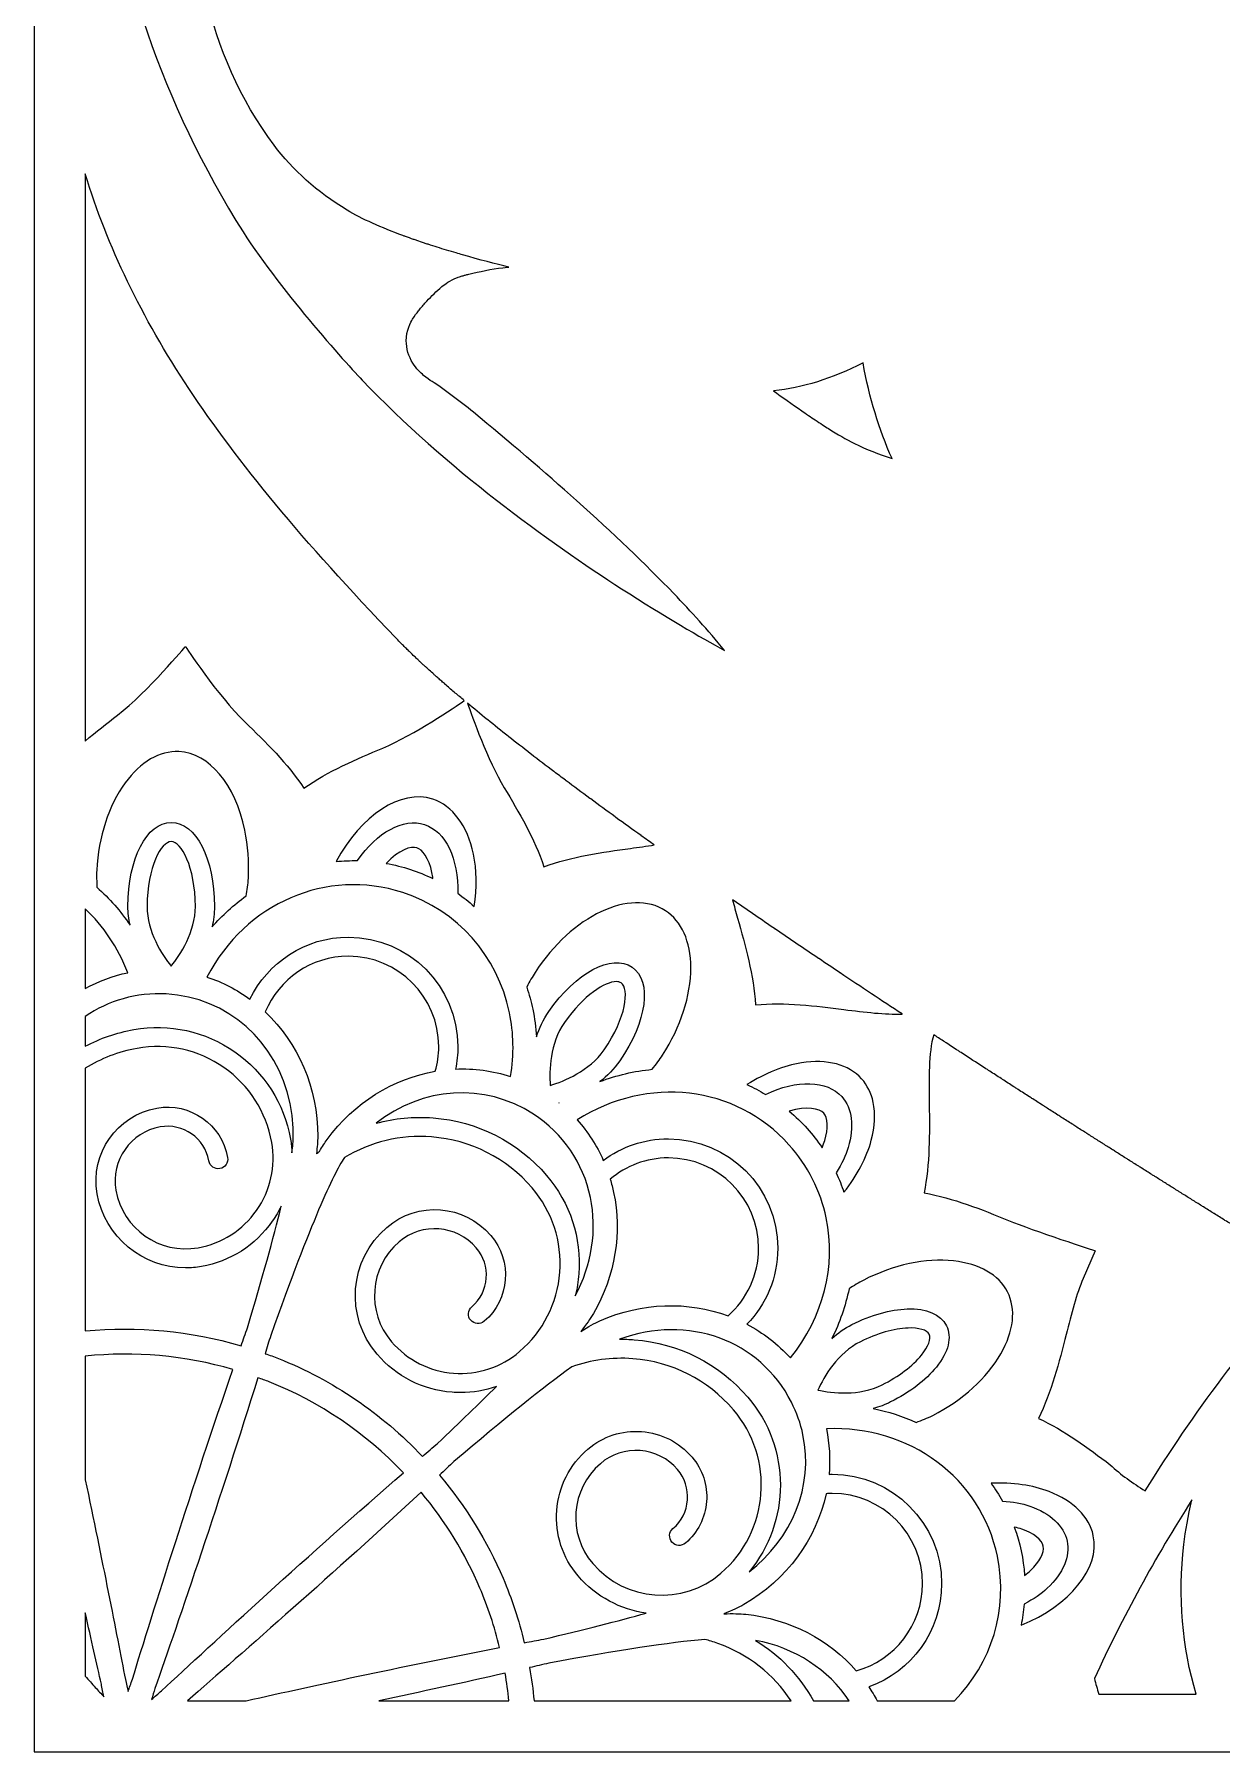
# Model space of a CAD drawing. Header units: millimetres. Extents: x 31 to 886, y -1164 to 562.
# Drawn here: x 501 to 687.4, y -581.1 to -311.6 of the extents above; entities that cross this region are included whole.
import ezdxf

# ---------------------------------------------------------------- set-up
doc = ezdxf.new("R2010")
doc.units = ezdxf.units.MM
doc.header["$MEASUREMENT"] = 0
doc.layers.add('Layer 3', color=7, linetype='Continuous')

msp = doc.modelspace()

# ---------------------------------------------------------------- linework, layer by layer
at = {"layer": 'Layer 3', "lineweight": 0}
msp.add_lwpolyline([(501, -19.87), (501, -581.1), (886.3, -581.1), (886.3, -19.87), (501, -19.87)], dxfattribs=at)
for points, knots in [([(686.3, -291.04), (679.7, -289.71), (673.32, -289.28), (667.2, -289.32), (662.44, -289.35), (657.82, -289.66), (653.38, -290.05), (653.25, -290.06), (653.12, -290.07), (653, -290.07), (652.61, -290.08), (652.21, -290.05), (651.83, -290), (652.28, -288.5), (652.75, -286.83), (652.44, -285.26), (651.08, -278.4), (648.23, -273.18), (642.59, -267.27), (641.65, -266.29), (640.47, -266.07), (639.6, -265.91), (639.3, -265.85), (639.02, -265.8), (638.84, -265.73), (638.68, -265.67), (638.51, -265.61), (638.34, -265.55), (637.72, -265.32), (636.87, -265.01), (636.55, -264.68), (630.27, -258.31), (623.5, -251.65), (615.73, -246.54), (606.03, -240.16), (597.81, -236.68), (589.07, -235.28), (586.79, -234.91), (584.46, -234.74), (582.11, -234.76), (579.09, -234.78), (576.03, -235.12), (572.95, -235.77), (563.65, -237.75), (555.89, -241.32), (549.22, -246.67), (538.39, -255.36), (531.18, -266.48), (528.37, -278.83), (524.31, -296.75), (527.95, -314.55), (538.64, -328.96), (541.53, -332.85), (545.38, -336.29), (550.1, -339.16), (552.42, -340.57), (555.51, -341.92), (558.84, -343.15), (558.99, -343.2), (559.14, -343.26), (559.29, -343.31), (559.7, -343.46), (560.11, -343.61), (560.52, -343.75), (560.7, -343.81), (560.88, -343.87), (561.05, -343.93), (561.45, -344.07), (561.84, -344.2), (562.23, -344.33), (562.43, -344.4), (562.63, -344.46), (562.83, -344.53), (563.79, -344.84), (564.74, -345.14), (565.69, -345.43), (566.21, -345.59), (566.73, -345.74), (567.25, -345.89), (567.59, -345.99), (567.92, -346.09), (568.24, -346.18), (570.91, -346.95), (573.42, -347.6), (575.5, -348.12), (575.43, -348.12), (575.35, -348.13), (575.28, -348.13), (573.36, -348.27), (571.58, -348.67), (569.86, -349.06), (569.86, -349.06), (569.2, -349.21), (569.2, -349.21), (569.01, -349.25), (568.84, -349.3), (568.65, -349.36), (568.58, -349.38), (568.51, -349.4), (568.44, -349.42), (568.37, -349.43), (568.27, -349.46), (568.16, -349.5), (568.16, -349.5), (567.74, -349.62), (567.74, -349.62), (567.66, -349.64), (567.46, -349.71), (567.41, -349.72), (566.86, -349.93), (566.29, -350.25), (565.93, -350.48), (565.55, -350.73), (565.26, -350.94), (565, -351.16), (564.11, -351.92), (563.37, -352.62), (562.61, -353.45), (562.21, -353.88), (561.89, -354.22), (561.5, -354.72), (561.43, -354.82), (561.36, -354.9), (561.29, -354.99), (561.02, -355.33), (560.72, -355.71), (560.37, -356.29), (560.14, -356.69), (559.37, -358.11), (559.38, -359.68), (559.39, -360.83), (559.78, -362.17), (560.41, -363.17), (560.97, -364.06), (561.61, -364.63), (562.12, -365.1), (562.61, -365.54), (563.05, -365.82), (563.46, -366.08), (563.57, -366.15), (563.67, -366.22), (563.79, -366.29), (563.79, -366.29), (564.03, -366.45), (564.03, -366.45), (564.64, -366.86), (565.21, -367.24), (565.77, -367.67), (565.77, -367.67), (566.62, -368.3), (566.62, -368.3), (567.72, -369.13), (568.86, -369.98), (569.93, -370.86), (575.63, -375.57), (581.08, -380.25), (586.14, -384.76), (591.86, -389.87), (596.85, -394.64), (601.39, -399.35), (604.11, -402.16), (606.74, -405.1), (609.36, -408.27), (605.61, -406.21), (600.05, -403.01), (593.2, -398.59), (581.9, -391.29), (565.67, -379.69), (552.48, -365.85), (549.13, -362.34), (538.31, -350.2), (532.64, -340.8), (520.18, -320.14), (513.22, -298.76), (511.95, -277.25), (511.28, -266.07), (512.21, -255.25), (514.64, -245.94), (516.62, -238.34), (517.93, -233.32), (521.16, -227.21), (524.41, -221.07), (528.03, -216.2), (532.88, -211.41), (537.91, -206.45), (542.73, -202.65), (547.62, -199.82), (557.24, -194.24), (568.08, -190.71), (580.76, -189.01), (583.79, -188.61), (586.77, -188.41), (589.65, -188.43), (590.06, -188.43), (590.47, -188.44), (590.88, -188.45), (603.27, -188.78), (614.56, -190.89), (625.4, -194.91), (638.67, -199.83), (651.13, -207.3), (662.43, -217.1), (671.04, -224.57), (678.81, -233.03), (685.55, -242.26), (693.68, -253.38), (694.25, -253.74), (694.47, -253.88), (694.79, -254.08), (695.15, -254.18), (695.51, -254.18), (695.87, -254.19), (696.24, -254.09), (696.56, -253.9), (697.29, -253.46), (708.64, -244.04), (712.82, -240.45), (722.98, -231.77), (733.1, -224.97), (742.89, -220.27), (754.59, -214.66), (766.24, -211.81), (777.51, -211.81), (777.51, -211.81), (777.55, -211.81), (777.55, -211.81), (786.39, -211.82), (793.32, -213.38), (800.03, -216.89), (812.8, -223.57), (822.44, -235.22), (827.89, -250.58), (836.3, -274.23), (836.9, -302.33), (829.59, -329.7), (829.01, -331.88), (828.45, -334.04), (827.89, -336.18), (825.54, -345.15), (823.33, -353.63), (820.17, -362.19), (816.67, -371.64), (812.37, -380.89), (808.21, -389.84), (808.21, -389.84), (808.18, -389.9), (808.18, -389.9), (808.02, -390.24), (807.86, -390.59), (807.7, -390.93), (807.76, -386.3), (807.43, -380.66), (806.12, -374.93), (805.7, -373.05), (805.08, -371.3), (804.29, -369.7), (798.73, -358.43), (791.53, -348.64), (782.91, -340.62), (755.93, -315.51), (722.52, -298.37), (686.3, -291.04)], [0, 0, 0, 0, 1, 1, 1, 2, 2, 2, 3, 3, 3, 4, 4, 4, 5, 5, 5, 6, 6, 6, 7, 7, 7, 8, 8, 8, 9, 9, 9, 10, 10, 10, 11, 11, 11, 12, 12, 12, 13, 13, 13, 14, 14, 14, 15, 15, 15, 16, 16, 16, 17, 17, 17, 18, 18, 18, 19, 19, 19, 20, 20, 20, 21, 21, 21, 22, 22, 22, 23, 23, 23, 24, 24, 24, 25, 25, 25, 26, 26, 26, 27, 27, 27, 28, 28, 28, 29, 29, 29, 30, 30, 30, 31, 31, 31, 32, 32, 32, 33, 33, 33, 34, 34, 34, 35, 35, 35, 36, 36, 36, 37, 37, 37, 38, 38, 38, 39, 39, 39, 40, 40, 40, 41, 41, 41, 42, 42, 42, 43, 43, 43, 44, 44, 44, 45, 45, 45, 46, 46, 46, 47, 47, 47, 48, 48, 48, 49, 49, 49, 50, 50, 50, 51, 51, 51, 52, 52, 52, 53, 53, 53, 54, 54, 54, 55, 55, 55, 56, 56, 56, 57, 57, 57, 58, 58, 58, 59, 59, 59, 60, 60, 60, 61, 61, 61, 62, 62, 62, 63, 63, 63, 64, 64, 64, 65, 65, 65, 66, 66, 66, 67, 67, 67, 68, 68, 68, 69, 69, 69, 70, 70, 70, 71, 71, 71, 72, 72, 72, 73, 73, 73, 74, 74, 74, 75, 75, 75, 76, 76, 76, 77, 77, 77, 78, 78, 78, 79, 79, 79, 80, 80, 80, 81, 81, 81, 82, 82, 82, 83, 83, 83, 84, 84, 84, 85, 85, 85, 86, 86, 86, 87, 87, 87, 87]), ([(509, -333.48), (512.47, -344.86), (517.83, -355.94), (525.26, -367.16), (532.97, -378.8), (542.99, -390.87), (557.75, -406.3), (557.96, -406.52), (558.17, -406.73), (558.39, -406.95), (558.45, -407.02), (558.52, -407.09), (558.59, -407.16), (558.74, -407.32), (558.9, -407.47), (559.06, -407.63), (559.13, -407.71), (559.21, -407.78), (559.28, -407.86), (559.46, -408.03), (559.63, -408.2), (559.81, -408.37), (559.87, -408.43), (559.93, -408.49), (559.99, -408.54), (560.21, -408.76), (560.44, -408.98), (560.67, -409.21), (560.77, -409.29), (560.86, -409.38), (560.96, -409.47), (561.11, -409.61), (561.26, -409.76), (561.41, -409.9), (561.52, -410), (561.64, -410.11), (561.75, -410.22), (561.89, -410.35), (562.03, -410.47), (562.17, -410.6), (562.29, -410.72), (562.41, -410.83), (562.54, -410.94), (562.7, -411.09), (562.86, -411.23), (563.01, -411.38), (563.24, -411.58), (563.48, -411.79), (563.71, -412), (563.81, -412.1), (563.92, -412.19), (564.03, -412.29), (564.2, -412.44), (564.37, -412.59), (564.54, -412.74), (564.63, -412.82), (564.73, -412.91), (564.82, -412.99), (565.01, -413.15), (565.19, -413.32), (565.38, -413.48), (565.41, -413.51), (565.44, -413.54), (565.47, -413.56), (565.94, -413.97), (566.41, -414.37), (566.89, -414.79), (566.9, -414.79), (566.91, -414.8), (566.92, -414.8), (567.15, -415), (567.38, -415.2), (567.61, -415.4), (567.66, -415.44), (567.71, -415.48), (567.76, -415.52), (568, -415.73), (568.24, -415.93), (568.48, -416.13), (568.49, -416.13), (568.49, -416.13), (568.49, -416.14), (567.06, -417.13), (560.66, -421.5), (555.7, -423.59), (551.64, -425.3), (547.08, -427.23), (543.32, -429.89), (540.79, -426.04), (537.25, -422.59), (534.09, -419.53), (529.73, -415.28), (524.71, -407.65), (524.71, -407.65), (524.71, -407.65), (518.86, -414.69), (514.04, -418.43), (512.41, -419.7), (510.68, -421.05), (509, -422.48), (509, -422.48), (509, -333.48), (509, -333.48)], [0, 0, 0, 0, 1, 1, 1, 2, 2, 2, 3, 3, 3, 4, 4, 4, 5, 5, 5, 6, 6, 6, 7, 7, 7, 8, 8, 8, 9, 9, 9, 10, 10, 10, 11, 11, 11, 12, 12, 12, 13, 13, 13, 14, 14, 14, 15, 15, 15, 16, 16, 16, 17, 17, 17, 18, 18, 18, 19, 19, 19, 20, 20, 20, 21, 21, 21, 22, 22, 22, 23, 23, 23, 24, 24, 24, 25, 25, 25, 26, 26, 26, 27, 27, 27, 28, 28, 28, 29, 29, 29, 30, 30, 30, 31, 31, 31, 32, 32, 32, 33, 33, 33, 34, 34, 34, 34]), ([(617.06, -367.53), (621.57, -367.07), (626.2, -365.62), (631.11, -363.14), (632.08, -368.6), (633.61, -373.63), (635.65, -378.13), (633.58, -377.48), (631.63, -376.71), (629.74, -375.78), (628.42, -375.13), (627.12, -374.34), (625.68, -373.45), (625.09, -373.08), (624.44, -372.66), (623.56, -372.08), (623.01, -371.71), (622.04, -371.05), (621.48, -370.66), (619.93, -369.59), (618.44, -368.52), (617.06, -367.53)], [0, 0, 0, 0, 1, 1, 1, 2, 2, 2, 3, 3, 3, 4, 4, 4, 5, 5, 5, 6, 6, 6, 7, 7, 7, 7]), ([(594.6, -439.34), (590.23, -439.94), (585.33, -440.61), (581, -442.21), (579.55, -437.84), (577.03, -433.6), (574.78, -429.83), (572.17, -425.45), (569.72, -418.65), (569, -416.56), (569, -416.56), (569, -416.56), (569, -416.56), (569.99, -417.39), (571.02, -418.24), (572.08, -419.09), (572.11, -419.12), (572.14, -419.14), (572.17, -419.16), (573.22, -420.01), (574.29, -420.87), (575.39, -421.74), (575.43, -421.77), (575.47, -421.8), (575.51, -421.83), (576.62, -422.7), (577.75, -423.58), (578.9, -424.47), (578.93, -424.5), (578.97, -424.52), (579, -424.55), (580.17, -425.45), (581.36, -426.36), (582.58, -427.28), (582.58, -427.28), (582.58, -427.29), (582.59, -427.29), (583.19, -427.74), (583.79, -428.2), (584.4, -428.65), (584.43, -428.67), (584.46, -428.69), (584.48, -428.71), (585.71, -429.63), (586.96, -430.56), (588.23, -431.49), (588.23, -431.49), (588.35, -431.58), (588.35, -431.58), (589.61, -432.51), (590.89, -433.45), (592.19, -434.39), (592.22, -434.42), (592.26, -434.44), (592.29, -434.47), (593.6, -435.42), (594.93, -436.37), (596.27, -437.33), (596.27, -437.34), (596.28, -437.34), (596.28, -437.34), (596.96, -437.83), (597.64, -438.31), (598.32, -438.8), (597.11, -438.99), (595.86, -439.16), (594.6, -439.34)], [0, 0, 0, 0, 1, 1, 1, 2, 2, 2, 3, 3, 3, 4, 4, 4, 5, 5, 5, 6, 6, 6, 7, 7, 7, 8, 8, 8, 9, 9, 9, 10, 10, 10, 11, 11, 11, 12, 12, 12, 13, 13, 13, 14, 14, 14, 15, 15, 15, 16, 16, 16, 17, 17, 17, 18, 18, 18, 19, 19, 19, 20, 20, 20, 21, 21, 21, 22, 22, 22, 22]), ([(522.49, -435.26), (518.62, -435.26), (515.7, -440.93), (515.7, -448.44), (515.7, -449.45), (515.82, -450.43), (516.02, -451.37), (514.55, -449.18), (512.81, -447.19), (510.83, -445.44), (510.79, -444.57), (510.75, -443.67), (510.8, -442.77), (511.07, -437.49), (512.66, -432.62), (515.26, -429.06), (517.68, -425.74), (520.68, -424), (523.7, -424.15), (523.7, -424.15), (523.7, -424.15), (523.7, -424.15), (528.47, -424.4), (532.53, -429.24), (534.05, -436.49), (534.56, -438.89), (534.74, -441.42), (534.61, -444.01), (534.56, -444.96), (534.42, -445.89), (534.27, -446.8), (532.3, -448.2), (530.5, -449.84), (528.9, -451.67), (529.14, -450.64), (529.28, -449.56), (529.28, -448.44), (529.28, -440.93), (526.36, -435.26), (522.49, -435.26)], [0, 0, 0, 0, 1, 1, 1, 2, 2, 2, 3, 3, 3, 4, 4, 4, 5, 5, 5, 6, 6, 6, 7, 7, 7, 8, 8, 8, 9, 9, 9, 10, 10, 10, 11, 11, 11, 12, 12, 12, 13, 13, 13, 13]), ([(569.94, -440.23), (570.45, -442.66), (570.49, -445.47), (570.06, -448.44), (569.24, -447.71), (568.37, -447.03), (567.46, -446.38), (567.61, -440.96), (565.56, -436.67), (562.25, -435.59), (558.95, -434.52), (554.77, -436.79), (551.72, -441.26), (550.59, -441.24), (549.48, -441.29), (548.38, -441.4), (552.26, -434.14), (558.54, -429.99), (563.54, -431.61), (566.67, -432.62), (569, -435.77), (569.94, -440.23)], [0, 0, 0, 0, 1, 1, 1, 2, 2, 2, 3, 3, 3, 4, 4, 4, 5, 5, 5, 6, 6, 6, 7, 7, 7, 7]), ([(522.49, -457.83), (521.07, -456.03), (518.7, -452.45), (518.7, -448.44), (518.7, -442.23), (520.95, -438.26), (522.49, -438.26), (524.04, -438.26), (526.28, -442.23), (526.28, -448.44), (526.28, -452.45), (523.92, -456.03), (522.49, -457.83)], [0, 0, 0, 0, 1, 1, 1, 2, 2, 2, 3, 3, 3, 4, 4, 4, 4]), ([(563.58, -444.08), (562.42, -443.51), (561.24, -443.03), (560.03, -442.64), (558.8, -442.24), (557.53, -441.92), (556.22, -441.69), (558.21, -439.57), (560.16, -438.94), (561.07, -439.24), (561.89, -439.5), (562.94, -440.81), (563.43, -443.14), (563.49, -443.42), (563.54, -443.74), (563.58, -444.08)], [0, 0, 0, 0, 1, 1, 1, 2, 2, 2, 3, 3, 3, 4, 4, 4, 5, 5, 5, 5]), ([(558.84, -446.28), (558.84, -446.28), (558.84, -446.28), (558.84, -446.28), (567.45, -449.09), (573.71, -456.15), (575.6, -465.15), (576.27, -468.31), (576.32, -471.66), (575.78, -475.14), (572.95, -474.22), (570.02, -473.84), (567.12, -473.97), (567.36, -472.83), (567.49, -471.65), (567.49, -470.44), (567.49, -460.97), (559.79, -453.26), (550.32, -453.26), (543.52, -453.26), (537.63, -457.24), (534.85, -463), (532.82, -461.51), (530.55, -460.33), (528.1, -459.52), (534.17, -447.92), (546.9, -442.36), (558.84, -446.28)], [0, 0, 0, 0, 1, 1, 1, 2, 2, 2, 3, 3, 3, 4, 4, 4, 5, 5, 5, 6, 6, 6, 7, 7, 7, 8, 8, 8, 9, 9, 9, 9]), ([(599.62, -471.77), (599.16, -472.48), (598.64, -473.18), (597.97, -474.01), (595.17, -474.28), (592.43, -474.93), (589.8, -475.93), (590.94, -475.04), (592.02, -473.97), (592.91, -472.68), (597.19, -466.51), (598.02, -460.19), (594.83, -457.98), (591.65, -455.78), (586.03, -458.78), (581.75, -464.95), (580.88, -466.21), (580.27, -467.56), (579.84, -468.91), (579.74, -467.45), (579.54, -466), (579.24, -464.58), (579, -463.4), (578.68, -462.24), (578.3, -461.1), (578.77, -460.19), (579.18, -459.47), (579.62, -458.8), (585.4, -449.89), (594.58, -445.55), (600.1, -449.12), (602.62, -450.76), (604.04, -453.94), (604.06, -458.05), (604.07, -462.46), (602.5, -467.33), (599.62, -471.77)], [0, 0, 0, 0, 1, 1, 1, 2, 2, 2, 3, 3, 3, 4, 4, 4, 5, 5, 5, 6, 6, 6, 7, 7, 7, 8, 8, 8, 9, 9, 9, 10, 10, 10, 11, 11, 11, 12, 12, 12, 12]), ([(617.35, -452.02), (617.36, -452.03), (617.38, -452.05), (617.4, -452.06), (619.65, -453.59), (621.89, -455.1), (624.11, -456.6), (624.12, -456.6), (624.13, -456.61), (624.14, -456.62), (625.24, -457.36), (626.34, -458.09), (627.42, -458.82), (627.45, -458.83), (627.47, -458.85), (627.49, -458.87), (630.8, -461.08), (634.06, -463.23), (637.22, -465.32), (637.23, -465.32), (637.23, -465.32), (637.24, -465.33), (634.58, -465.43), (631.39, -465.04), (628.09, -464.62), (623.72, -464.07), (618.81, -463.46), (614.22, -463.88), (613.95, -459.29), (612.61, -454.54), (611.41, -450.31), (611.13, -449.33), (610.86, -448.35), (610.6, -447.4), (611.71, -448.17), (612.82, -448.93), (613.93, -449.69), (613.97, -449.72), (614.02, -449.75), (614.06, -449.78), (615.16, -450.53), (616.25, -451.28), (617.35, -452.02)], [0, 0, 0, 0, 1, 1, 1, 2, 2, 2, 3, 3, 3, 4, 4, 4, 5, 5, 5, 6, 6, 6, 7, 7, 7, 8, 8, 8, 9, 9, 9, 10, 10, 10, 11, 11, 11, 12, 12, 12, 13, 13, 13, 14, 14, 14, 14]), ([(509, -448.83), (511.83, -451.52), (514.13, -454.9), (515.67, -458.84), (513.31, -459.34), (511.07, -460.18), (509, -461.31), (509, -461.31), (509, -448.83), (509, -448.83)], [0, 0, 0, 0, 1, 1, 1, 2, 2, 2, 3, 3, 3, 3]), ([(537.25, -464.98), (539.39, -459.87), (544.44, -456.26), (550.32, -456.26), (558.14, -456.26), (564.49, -462.62), (564.49, -470.44), (564.49, -471.78), (564.3, -473.08), (563.95, -474.32), (557.38, -475.46), (551.21, -479.19), (546.96, -485.04), (546.6, -485.54), (546.21, -486.15), (545.79, -486.88), (545.62, -487.01), (545.45, -487.15), (545.28, -487.28), (545.42, -486.21), (545.49, -485.31), (545.49, -484.56), (545.53, -476.88), (542.4, -469.84), (537.25, -464.98)], [0, 0, 0, 0, 1, 1, 1, 2, 2, 2, 3, 3, 3, 4, 4, 4, 5, 5, 5, 6, 6, 6, 7, 7, 7, 8, 8, 8, 8]), ([(584.22, -466.66), (587.22, -462.33), (590.62, -460.25), (592.36, -460.25), (592.67, -460.25), (592.93, -460.32), (593.13, -460.45), (594.4, -461.33), (593.98, -465.87), (590.45, -470.97), (588.16, -474.27), (584.18, -475.87), (581.99, -476.53), (581.84, -474.25), (581.93, -469.96), (584.22, -466.66)], [0, 0, 0, 0, 1, 1, 1, 2, 2, 2, 3, 3, 3, 4, 4, 4, 5, 5, 5, 5]), ([(509, -465.7), (512.63, -463.23), (517.01, -461.93), (521.72, -462.18), (531.29, -462.71), (539.1, -469.6), (541.15, -479.35), (541.5, -481.03), (541.67, -482.78), (541.66, -484.54), (541.66, -485.22), (541.59, -486.07), (541.45, -487.09), (541.41, -486.38), (541.34, -485.66), (541.21, -484.95), (540.22, -479.37), (537.12, -474.51), (532.48, -471.27), (527.84, -468.02), (522.21, -466.78), (516.63, -467.77), (513.89, -468.25), (511.34, -469.15), (509, -470.39), (509, -470.39), (509, -465.7), (509, -465.7)], [0, 0, 0, 0, 1, 1, 1, 2, 2, 2, 3, 3, 3, 4, 4, 4, 5, 5, 5, 6, 6, 6, 7, 7, 7, 8, 8, 8, 9, 9, 9, 9]), ([(653.91, -497.72), (649.82, -496.05), (645.23, -494.18), (640.67, -493.41), (641.61, -488.9), (641.54, -483.97), (641.49, -479.58), (641.43, -475.44), (641.38, -471.46), (642.19, -468.58), (642.7, -468.91), (643.2, -469.24), (643.71, -469.57), (643.86, -469.67), (644.01, -469.77), (644.15, -469.86), (644.78, -470.27), (645.4, -470.68), (646.02, -471.08), (646.18, -471.18), (646.33, -471.28), (646.48, -471.38), (647.11, -471.79), (647.74, -472.19), (648.36, -472.6), (648.49, -472.68), (648.62, -472.77), (648.75, -472.85), (649.37, -473.25), (650, -473.66), (650.62, -474.06), (650.75, -474.15), (650.88, -474.23), (651, -474.31), (651.6, -474.69), (652.19, -475.08), (652.78, -475.46), (652.91, -475.54), (653.05, -475.63), (653.18, -475.72), (653.79, -476.11), (654.39, -476.49), (654.98, -476.88), (655.14, -476.98), (655.3, -477.08), (655.45, -477.18), (656.04, -477.56), (656.63, -477.94), (657.21, -478.31), (657.39, -478.43), (657.57, -478.54), (657.75, -478.65), (658.32, -479.02), (658.89, -479.39), (659.47, -479.76), (659.65, -479.87), (659.83, -479.99), (660.02, -480.11), (660.58, -480.47), (661.14, -480.83), (661.69, -481.18), (661.88, -481.3), (662.07, -481.42), (662.27, -481.55), (662.82, -481.9), (663.37, -482.25), (663.92, -482.6), (664.11, -482.72), (664.29, -482.84), (664.48, -482.96), (665.03, -483.31), (665.57, -483.65), (666.11, -484), (666.31, -484.12), (666.5, -484.24), (666.69, -484.36), (667.2, -484.69), (667.71, -485.01), (668.22, -485.33), (668.42, -485.46), (668.62, -485.59), (668.82, -485.72), (669.3, -486.02), (669.78, -486.33), (670.26, -486.63), (670.45, -486.75), (670.65, -486.87), (670.84, -487), (671.34, -487.31), (671.84, -487.63), (672.33, -487.94), (672.48, -488.03), (672.63, -488.12), (672.77, -488.22), (673.31, -488.56), (673.85, -488.9), (674.38, -489.23), (674.54, -489.33), (674.7, -489.44), (674.86, -489.54), (675.39, -489.87), (675.91, -490.19), (676.42, -490.52), (676.58, -490.62), (676.74, -490.72), (676.91, -490.82), (677.41, -491.14), (677.91, -491.45), (678.41, -491.77), (678.58, -491.87), (678.75, -491.98), (678.92, -492.09), (679.42, -492.4), (679.92, -492.71), (680.41, -493.02), (680.56, -493.11), (680.7, -493.2), (680.84, -493.29), (681.35, -493.61), (681.85, -493.92), (682.34, -494.23), (682.48, -494.31), (682.6, -494.4), (682.74, -494.48), (683.25, -494.8), (683.76, -495.12), (684.26, -495.43), (684.35, -495.49), (684.45, -495.54), (684.54, -495.6), (685.07, -495.94), (685.61, -496.27), (686.13, -496.6), (686.16, -496.61), (686.19, -496.63), (686.22, -496.65), (686.78, -497), (687.33, -497.34), (687.87, -497.68), (687.89, -497.69), (687.91, -497.7), (687.92, -497.71), (688.49, -498.06), (689.04, -498.4), (689.59, -498.74), (689.6, -498.75), (689.61, -498.76), (689.63, -498.77), (690.16, -499.1), (690.68, -499.42), (691.2, -499.74), (691.24, -499.77), (691.27, -499.79), (691.31, -499.81), (691.82, -500.13), (692.33, -500.44), (692.83, -500.75), (692.85, -500.76), (692.87, -500.78), (692.89, -500.79), (693.39, -501.1), (693.89, -501.41), (694.38, -501.71), (694.39, -501.72), (694.41, -501.73), (694.42, -501.74), (696.93, -503.28), (699.19, -504.66), (701.15, -505.86), (691.59, -516.46), (682.98, -527.93), (675.4, -540.16), (673.46, -538.93), (671.56, -537.66), (669.89, -536.07), (666.47, -533.49), (662.66, -530.64), (658.62, -528.79), (660.69, -524.67), (661.9, -519.89), (662.98, -515.63), (663.8, -512.4), (664.59, -509.27), (665.67, -506.84), (665.67, -506.84), (667.55, -502.49), (667.55, -502.49), (667.55, -502.49), (657.76, -499.29), (653.91, -497.72)], [0, 0, 0, 0, 1, 1, 1, 2, 2, 2, 3, 3, 3, 4, 4, 4, 5, 5, 5, 6, 6, 6, 7, 7, 7, 8, 8, 8, 9, 9, 9, 10, 10, 10, 11, 11, 11, 12, 12, 12, 13, 13, 13, 14, 14, 14, 15, 15, 15, 16, 16, 16, 17, 17, 17, 18, 18, 18, 19, 19, 19, 20, 20, 20, 21, 21, 21, 22, 22, 22, 23, 23, 23, 24, 24, 24, 25, 25, 25, 26, 26, 26, 27, 27, 27, 28, 28, 28, 29, 29, 29, 30, 30, 30, 31, 31, 31, 32, 32, 32, 33, 33, 33, 34, 34, 34, 35, 35, 35, 36, 36, 36, 37, 37, 37, 38, 38, 38, 39, 39, 39, 40, 40, 40, 41, 41, 41, 42, 42, 42, 43, 43, 43, 44, 44, 44, 45, 45, 45, 46, 46, 46, 47, 47, 47, 48, 48, 48, 49, 49, 49, 50, 50, 50, 51, 51, 51, 52, 52, 52, 53, 53, 53, 54, 54, 54, 55, 55, 55, 56, 56, 56, 57, 57, 57, 58, 58, 58, 59, 59, 59, 60, 60, 60, 61, 61, 61, 62, 62, 62, 63, 63, 63, 63]), ([(509, -473.84), (511.43, -472.33), (514.17, -471.25), (517.15, -470.72), (521.94, -469.87), (526.78, -470.94), (530.76, -473.73), (534.75, -476.51), (537.41, -480.69), (538.26, -485.47), (538.92, -489.23), (538.08, -493.01), (535.9, -496.14), (533.72, -499.26), (530.45, -501.34), (526.7, -502.01), (520.66, -503.08), (514.88, -499.04), (513.82, -493), (512.99, -488.34), (516.11, -483.87), (520.78, -483.05), (524.35, -482.42), (527.76, -484.8), (528.39, -488.37), (528.54, -489.19), (529.32, -489.73), (530.13, -489.59), (530.95, -489.44), (531.49, -488.67), (531.35, -487.85), (530.43, -482.65), (525.45, -479.17), (520.25, -480.09), (513.96, -481.21), (509.75, -487.23), (510.86, -493.53), (512.07, -500.36), (518.04, -505.18), (524.75, -505.18), (525.57, -505.18), (526.39, -505.11), (527.22, -504.96), (531.76, -504.16), (535.72, -501.63), (538.36, -497.85), (538.89, -497.09), (539.36, -496.29), (539.76, -495.47), (538.56, -500.44), (536.79, -506.82), (534.46, -514.57), (534.13, -515.5), (533.79, -516.45), (533.46, -517.4), (525.51, -515.05), (517.18, -514.27), (509, -515.07), (509, -515.07), (509, -473.84), (509, -473.84)], [0, 0, 0, 0, 1, 1, 1, 2, 2, 2, 3, 3, 3, 4, 4, 4, 5, 5, 5, 6, 6, 6, 7, 7, 7, 8, 8, 8, 9, 9, 9, 10, 10, 10, 11, 11, 11, 12, 12, 12, 13, 13, 13, 14, 14, 14, 15, 15, 15, 16, 16, 16, 17, 17, 17, 18, 18, 18, 19, 19, 19, 20, 20, 20, 20]), ([(627.76, -478.3), (625.44, -475.72), (620.69, -475.6), (615.8, -477.94), (614.85, -477.37), (613.87, -476.86), (612.88, -476.41), (615.76, -474.6), (618.68, -473.43), (621.44, -473), (625.5, -472.36), (628.85, -473.25), (630.87, -475.5), (630.87, -475.5), (630.87, -475.5), (630.87, -475.5), (631.78, -476.51), (632.4, -477.75), (632.7, -479.19), (633.07, -480.96), (632.97, -482.96), (632.39, -485.15), (631.68, -487.85), (630.2, -490.64), (628.1, -493.31), (627.76, -492.28), (627.35, -491.25), (626.87, -490.24), (627.77, -488.82), (628.39, -487.52), (628.76, -486.28), (629.76, -483.02), (629.39, -480.11), (627.76, -478.3)], [0, 0, 0, 0, 1, 1, 1, 2, 2, 2, 3, 3, 3, 4, 4, 4, 5, 5, 5, 6, 6, 6, 7, 7, 7, 8, 8, 8, 9, 9, 9, 10, 10, 10, 11, 11, 11, 11]), ([(581.43, -490.67), (576.89, -485.38), (570.55, -482.16), (563.59, -481.63), (560.54, -481.4), (557.53, -481.69), (554.67, -482.47), (561.87, -476.79), (571.61, -476), (579.37, -481.06), (584, -484.08), (587.17, -488.72), (588.3, -494.11), (589.38, -499.24), (588.53, -504.69), (585.92, -509.57), (586.2, -508.44), (586.39, -507.28), (586.48, -506.1), (586.91, -500.45), (585.12, -494.97), (581.43, -490.67)], [0, 0, 0, 0, 1, 1, 1, 2, 2, 2, 3, 3, 3, 4, 4, 4, 5, 5, 5, 6, 6, 6, 7, 7, 7, 7]), ([(619.47, -485.85), (619.47, -485.85), (619.47, -485.85), (619.47, -485.85), (622.41, -489.13), (624.44, -493.1), (625.32, -497.34), (626.92, -504.92), (624.87, -512.85), (619.7, -519.31), (617.73, -517.12), (615.41, -515.35), (612.86, -514.02), (615.86, -510.92), (617.71, -506.72), (617.71, -502.09), (617.71, -492.62), (610.01, -484.91), (600.54, -484.91), (596.71, -484.91), (593.18, -486.17), (590.32, -488.3), (589.31, -486.01), (587.94, -483.86), (586.22, -481.95), (597.28, -474.94), (611.08, -476.49), (619.47, -485.85)], [0, 0, 0, 0, 1, 1, 1, 2, 2, 2, 3, 3, 3, 4, 4, 4, 5, 5, 5, 6, 6, 6, 7, 7, 7, 8, 8, 8, 9, 9, 9, 9]), ([(583.37, -479.25), (583.36, -479.25), (583.36, -479.26), (583.36, -479.26), (583.36, -479.26), (583.36, -479.26), (583.36, -479.26), (583.36, -479.25), (583.36, -479.25), (583.37, -479.25)], [0, 0, 0, 0, 1, 1, 1, 2, 2, 2, 3, 3, 3, 3]), ([(625.1, -485.17), (624.99, -485.53), (624.85, -485.91), (624.67, -486.31), (623.95, -485.25), (623.17, -484.24), (622.32, -483.3), (621.46, -482.33), (620.51, -481.42), (619.49, -480.56), (622.27, -479.72), (624.28, -480.16), (624.92, -480.87), (625.58, -481.6), (625.66, -483.32), (625.1, -485.17)], [0, 0, 0, 0, 1, 1, 1, 2, 2, 2, 3, 3, 3, 4, 4, 4, 5, 5, 5, 5]), ([(569.51, -513.4), (570.05, -514.03), (571, -514.1), (571.63, -513.56), (575.64, -510.13), (576.1, -504.07), (572.66, -500.07), (568.5, -495.22), (561.17, -494.65), (556.32, -498.81), (550.41, -503.88), (549.73, -512.81), (554.8, -518.72), (557.8, -522.22), (561.99, -524.34), (566.58, -524.69), (567.03, -524.72), (567.48, -524.74), (567.93, -524.74), (569.86, -524.74), (571.76, -524.42), (573.55, -523.8), (570.88, -526.44), (567.8, -529.41), (564.31, -532.71), (563.52, -533.38), (562.72, -534.06), (561.93, -534.75), (555.51, -528), (547.91, -522.83), (539.33, -519.39), (538.63, -519.11), (537.92, -518.87), (537.24, -518.65), (537.53, -517.69), (537.82, -516.73), (538.11, -515.78), (544.53, -497.73), (547.91, -490.6), (549.67, -487.87), (553.76, -485.4), (558.5, -484.25), (563.36, -484.62), (569.52, -485.09), (575.13, -487.94), (579.15, -492.63), (582.32, -496.32), (583.86, -501.02), (583.49, -505.87), (583.12, -510.72), (580.88, -515.14), (577.19, -518.3), (574.3, -520.78), (570.61, -521.99), (566.81, -521.7), (563.01, -521.41), (559.55, -519.65), (557.07, -516.76), (553.08, -512.11), (553.62, -505.08), (558.27, -501.09), (561.87, -498.01), (567.3, -498.42), (570.39, -502.02), (572.75, -504.77), (572.43, -508.93), (569.68, -511.29), (569.05, -511.83), (568.98, -512.77), (569.51, -513.4)], [0, 0, 0, 0, 1, 1, 1, 2, 2, 2, 3, 3, 3, 4, 4, 4, 5, 5, 5, 6, 6, 6, 7, 7, 7, 8, 8, 8, 9, 9, 9, 10, 10, 10, 11, 11, 11, 12, 12, 12, 13, 13, 13, 14, 14, 14, 15, 15, 15, 16, 16, 16, 17, 17, 17, 18, 18, 18, 19, 19, 19, 20, 20, 20, 21, 21, 21, 22, 22, 22, 23, 23, 23, 23]), ([(588.77, -512.33), (592.25, -506.36), (593.26, -499.57), (591.95, -493.33), (591.8, -492.63), (591.62, -491.94), (591.42, -491.26), (593.89, -489.17), (597.07, -487.91), (600.54, -487.91), (608.35, -487.91), (614.71, -494.27), (614.71, -502.09), (614.71, -506.31), (612.85, -510.1), (609.9, -512.7), (603.64, -510.39), (596.41, -510.53), (589.8, -513.48), (588.97, -513.85), (587.97, -514.4), (586.79, -515.14), (587.65, -514.05), (588.31, -513.11), (588.77, -512.33)], [0, 0, 0, 0, 1, 1, 1, 2, 2, 2, 3, 3, 3, 4, 4, 4, 5, 5, 5, 6, 6, 6, 7, 7, 7, 8, 8, 8, 8]), ([(635.43, -526.22), (638.41, -524.73), (640.96, -522.78), (642.61, -520.74), (644.53, -518.38), (645.09, -516.07), (644.18, -514.25), (643.26, -512.43), (641.08, -511.49), (638.05, -511.61), (635.42, -511.71), (632.33, -512.58), (629.36, -514.07), (628.17, -514.67), (627.12, -515.41), (626.2, -516.24), (627.44, -513.77), (628.35, -511.16), (628.9, -508.46), (629.66, -507.96), (630.39, -507.49), (631.2, -507.08), (635.91, -504.68), (640.92, -503.61), (645.3, -504.08), (645.3, -504.08), (645.31, -504.08), (645.31, -504.08), (649.39, -504.52), (652.4, -506.25), (653.78, -508.94), (655.15, -511.63), (654.78, -515.1), (652.74, -518.65), (650.55, -522.48), (646.75, -525.91), (642.04, -528.32), (641.18, -528.75), (640.31, -529.1), (639.45, -529.42), (637.3, -528.44), (635.03, -527.71), (632.71, -527.24), (633.62, -526.99), (634.54, -526.66), (635.43, -526.22)], [0, 0, 0, 0, 1, 1, 1, 2, 2, 2, 3, 3, 3, 4, 4, 4, 5, 5, 5, 6, 6, 6, 7, 7, 7, 8, 8, 8, 9, 9, 9, 10, 10, 10, 11, 11, 11, 12, 12, 12, 13, 13, 13, 14, 14, 14, 15, 15, 15, 15]), ([(619.85, -526.24), (620.69, -527.89), (621.3, -529.61), (621.67, -531.38), (623.35, -539.4), (619.99, -547.68), (613.2, -552.87), (619.72, -545.07), (619.85, -533.45), (613.02, -525.48), (608.47, -520.18), (602.14, -516.97), (595.18, -516.44), (594.41, -516.38), (593.64, -516.36), (592.88, -516.37), (603.53, -512.42), (614.91, -516.49), (619.85, -526.24)], [0, 0, 0, 0, 1, 1, 1, 2, 2, 2, 3, 3, 3, 4, 4, 4, 5, 5, 5, 6, 6, 6, 6]), ([(623.99, -524.35), (624.96, -522.27), (627.11, -518.55), (630.7, -516.76), (633.26, -515.47), (635.98, -514.69), (638.16, -514.61), (639.88, -514.54), (641.15, -514.92), (641.49, -515.59), (641.83, -516.27), (641.37, -517.52), (640.28, -518.85), (638.91, -520.54), (636.65, -522.25), (634.09, -523.53), (630.5, -525.33), (626.24, -524.82), (623.99, -524.35)], [0, 0, 0, 0, 1, 1, 1, 2, 2, 2, 3, 3, 3, 4, 4, 4, 5, 5, 5, 6, 6, 6, 6]), ([(515.72, -571.67), (515.58, -571.07), (515.44, -570.44), (515.29, -569.78), (513.9, -562.56), (511.63, -550.93), (509, -538.43), (509, -538.43), (509, -519.03), (509, -519.03), (516.74, -518.22), (524.64, -518.92), (532.17, -521.12), (525.93, -539.16), (519.63, -559.23), (516.39, -569.73), (516.16, -570.41), (515.93, -571.06), (515.72, -571.67)], [0, 0, 0, 0, 1, 1, 1, 2, 2, 2, 3, 3, 3, 4, 4, 4, 5, 5, 5, 6, 6, 6, 6]), ([(574.59, -553.89), (572.1, -548.06), (568.74, -542.61), (564.61, -537.7), (565.37, -536.98), (566.13, -536.27), (566.88, -535.57), (574.76, -528.85), (580.94, -523.89), (585.37, -520.71), (588.39, -519.63), (591.64, -519.17), (594.95, -519.43), (601.11, -519.9), (606.72, -522.74), (610.74, -527.43), (617.28, -535.05), (616.4, -546.57), (608.78, -553.11), (602.81, -558.23), (593.78, -557.54), (588.66, -551.57), (584.67, -546.92), (585.21, -539.89), (589.86, -535.9), (591.6, -534.4), (593.82, -533.68), (596.11, -533.85), (598.4, -534.03), (600.48, -535.08), (601.97, -536.82), (603.12, -538.16), (603.67, -539.85), (603.54, -541.6), (603.4, -543.35), (602.6, -544.95), (601.26, -546.09), (600.63, -546.63), (600.56, -547.58), (601.1, -548.21), (601.64, -548.84), (602.59, -548.91), (603.22, -548.37), (605.16, -546.7), (606.33, -544.38), (606.53, -541.83), (606.72, -539.28), (605.91, -536.81), (604.25, -534.87), (602.23, -532.52), (599.42, -531.1), (596.34, -530.86), (593.25, -530.62), (590.26, -531.6), (587.91, -533.62), (585.04, -536.07), (583.31, -539.5), (583.02, -543.25), (582.73, -547.01), (583.93, -550.66), (586.38, -553.52), (589.22, -556.83), (593.05, -558.79), (597.06, -559.36), (592.65, -560.59), (587.29, -561.95), (580.97, -563.44), (579.96, -563.63), (578.94, -563.82), (577.92, -564.01), (577.06, -560.45), (575.94, -557.06), (574.59, -553.89)], [0, 0, 0, 0, 1, 1, 1, 2, 2, 2, 3, 3, 3, 4, 4, 4, 5, 5, 5, 6, 6, 6, 7, 7, 7, 8, 8, 8, 9, 9, 9, 10, 10, 10, 11, 11, 11, 12, 12, 12, 13, 13, 13, 14, 14, 14, 15, 15, 15, 16, 16, 16, 17, 17, 17, 18, 18, 18, 19, 19, 19, 20, 20, 20, 21, 21, 21, 22, 22, 22, 23, 23, 23, 24, 24, 24, 24]), ([(519.42, -572.89), (519.59, -572.33), (519.77, -571.76), (519.94, -571.19), (523.56, -560.79), (530.39, -540.8), (536.08, -522.41), (536.7, -522.62), (537.29, -522.81), (537.86, -523.04), (545.86, -526.25), (552.94, -531.06), (558.94, -537.32), (544.49, -549.85), (529.01, -564.09), (520.96, -571.56), (520.42, -572.03), (519.91, -572.47), (519.42, -572.89)], [0, 0, 0, 0, 1, 1, 1, 2, 2, 2, 3, 3, 3, 4, 4, 4, 5, 5, 5, 6, 6, 6, 6]), ([(645.48, -573.1), (645.48, -573.1), (633.3, -573.1), (633.3, -573.1), (632.9, -572.35), (632.46, -571.63), (631.99, -570.93), (638.65, -568.57), (643.44, -562.2), (643.44, -554.74), (643.44, -545.27), (635.74, -537.57), (626.27, -537.57), (626.1, -537.57), (625.93, -537.57), (625.76, -537.58), (625.97, -535.22), (625.84, -532.81), (625.35, -530.43), (638.43, -529.89), (649.6, -538.14), (652.19, -550.44), (653.96, -558.87), (651.27, -567.17), (645.48, -573.1)], [0, 0, 0, 0, 1, 1, 1, 2, 2, 2, 3, 3, 3, 4, 4, 4, 5, 5, 5, 6, 6, 6, 7, 7, 7, 8, 8, 8, 8]), ([(655.92, -561.25), (656.14, -560.18), (656.3, -559.07), (656.4, -557.94), (657.89, -557.16), (659.08, -556.34), (660.02, -555.46), (662.51, -553.13), (663.65, -550.44), (663.14, -548.05), (662.64, -545.67), (660.5, -543.67), (657.27, -542.56), (656.05, -542.14), (654.64, -541.88), (652.97, -541.77), (652.43, -540.79), (651.84, -539.86), (651.21, -538.97), (654.6, -538.83), (657.72, -539.28), (660.32, -540.29), (664.15, -541.77), (666.61, -544.21), (667.24, -547.17), (667.24, -547.17), (667.25, -547.2), (667.25, -547.2), (668.32, -552.33), (663.54, -558.15), (655.92, -561.25)], [0, 0, 0, 0, 1, 1, 1, 2, 2, 2, 3, 3, 3, 4, 4, 4, 5, 5, 5, 6, 6, 6, 7, 7, 7, 8, 8, 8, 9, 9, 9, 10, 10, 10, 10]), ([(525.04, -573.1), (533.67, -565.62), (548.49, -552.63), (561.72, -540.38), (565.54, -544.96), (568.65, -550.02), (570.96, -555.44), (572.2, -558.34), (573.24, -561.47), (574.04, -564.75), (560.2, -567.42), (545.4, -570.62), (534.27, -573.1), (534.27, -573.1), (525.04, -573.1), (525.04, -573.1)], [0, 0, 0, 0, 1, 1, 1, 2, 2, 2, 3, 3, 3, 4, 4, 4, 5, 5, 5, 5]), ([(612.68, -559.53), (611.77, -559.44), (610.63, -559.41), (609.24, -559.46), (610.53, -558.95), (611.57, -558.47), (612.36, -558.02), (619.19, -554.12), (623.77, -547.69), (625.3, -540.61), (625.62, -540.58), (625.95, -540.57), (626.27, -540.57), (634.09, -540.57), (640.44, -546.93), (640.44, -554.74), (640.44, -561.25), (636.03, -566.75), (630.04, -568.4), (625.78, -563.55), (619.64, -560.26), (612.68, -559.53)], [0, 0, 0, 0, 1, 1, 1, 2, 2, 2, 3, 3, 3, 4, 4, 4, 5, 5, 5, 6, 6, 6, 7, 7, 7, 7]), ([(668.12, -572.1), (667.86, -571.24), (667.62, -570.42), (667.41, -569.63), (671.86, -559.97), (677, -550.57), (682.72, -541.59), (682.12, -544.17), (681.72, -546.41), (681.47, -548.58), (680.53, -556.77), (681.18, -564.67), (683.41, -572.1), (683.41, -572.1), (668.12, -572.1), (668.12, -572.1)], [0, 0, 0, 0, 1, 1, 1, 2, 2, 2, 3, 3, 3, 4, 4, 4, 5, 5, 5, 5]), ([(654.85, -545.86), (655.28, -545.95), (655.67, -546.05), (656.03, -546.18), (657.87, -546.81), (659.19, -547.86), (659.4, -548.85), (659.61, -549.84), (658.83, -551.33), (657.41, -552.66), (657.13, -552.92), (656.82, -553.18), (656.46, -553.43), (656.28, -550.84), (655.75, -548.33), (654.85, -545.86)], [0, 0, 0, 0, 1, 1, 1, 2, 2, 2, 3, 3, 3, 4, 4, 4, 5, 5, 5, 5]), ([(510.56, -571.02), (510.07, -570.46), (509.55, -569.86), (509, -569.23), (509, -569.23), (509, -559.31), (509, -559.31), (509.95, -563.58), (510.81, -567.38), (511.52, -570.48), (511.65, -571.18), (511.78, -571.85), (511.9, -572.47), (511.48, -572.01), (511.03, -571.53), (510.56, -571.02)], [0, 0, 0, 0, 1, 1, 1, 2, 2, 2, 3, 3, 3, 4, 4, 4, 5, 5, 5, 5]), ([(579.45, -573.1), (579.29, -571.36), (579.06, -569.63), (578.75, -567.91), (579.77, -567.67), (580.77, -567.44), (581.76, -567.2), (592.63, -565.2), (600.82, -563.96), (606.25, -563.48), (606.94, -563.66), (607.61, -563.86), (608.28, -564.1), (613.06, -565.8), (617.05, -568.94), (619.79, -573.1), (619.79, -573.1), (579.45, -573.1), (579.45, -573.1)], [0, 0, 0, 0, 1, 1, 1, 2, 2, 2, 3, 3, 3, 4, 4, 4, 5, 5, 5, 6, 6, 6, 6]), ([(623.3, -573.1), (621.11, -569.18), (617.99, -565.94), (614.21, -563.63), (620.42, -564.78), (625.7, -568.25), (628.93, -573.1), (628.93, -573.1), (623.3, -573.1), (623.3, -573.1)], [0, 0, 0, 0, 1, 1, 1, 2, 2, 2, 3, 3, 3, 3]), ([(555.09, -573.1), (561.6, -571.73), (568.38, -570.27), (574.92, -568.78), (575.17, -570.22), (575.36, -571.65), (575.51, -573.1), (575.51, -573.1), (555.09, -573.1), (555.09, -573.1)], [0, 0, 0, 0, 1, 1, 1, 2, 2, 2, 3, 3, 3, 3])]:
    msp.add_open_spline(points, degree=3, knots=knots, dxfattribs=at)

doc.saveas('drawing.dxf')
